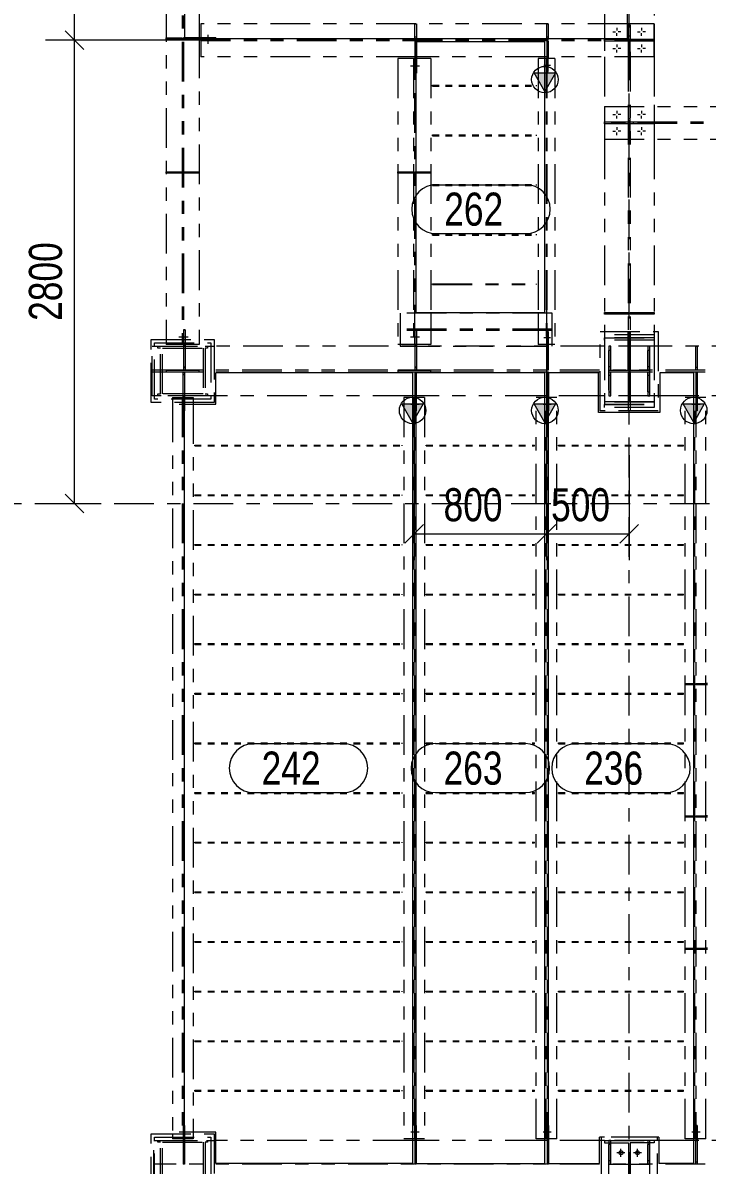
# Model space of a CAD drawing. Header units: millimetres. Extents: x 6786 to 7380, y -302 to 118.
# Drawn here: x 6848.4 to 6900.1, y -46 to 40.3 of the extents above; entities that cross this region are included whole.
import ezdxf

# ---------------------------------------------------------------- set-up
doc = ezdxf.new("R2010")
doc.units = ezdxf.units.MM
for name, pattern in [('XKITLINE00', [0]), ('XKITLINE02', [4, 2, -2]), ('XKITLINE03', [6, 3, -1, 1, -1]), ('XKITLINE04', [3, 0.5, -0.5, 0.5, -0.5, 0.5, -0.5]), ('XKITLINE05', [8, 3, -1, 1, -1, 1, -1])]:
    doc.linetypes.add(name, pattern=pattern)
for name, color, linetype, lineweight in [('Bolt', 7, 'Continuous', 0), ('Part', 2, 'Continuous', 0), ('PartMark', 3, 'Continuous', 0), ('S-GRID', 1, 'Continuous', 0), ('Z-DIMENSIONS', 1, 'Continuous', 0)]:
    doc.layers.add(name, color=color, linetype=linetype, lineweight=lineweight)
doc.styles.add('Arial', font='arial.ttf')

msp = doc.modelspace()

# ---------------------------------------------------------------- hatches: boundary and pattern name
at = {"layer": 'Part'}
for points in [[(6887.084, 36.495), (6888.684, 36.495), (6887.884, 35.095)], [(6877.084, 11.495), (6878.684, 11.495), (6877.884, 10.095)], [(6887.084, 11.495), (6888.684, 11.495), (6887.884, 10.095)], [(6898.334, 11.495), (6899.934, 11.495), (6899.134, 10.095)]]:
    msp.add_hatch(color=7, dxfattribs=at).paths.add_polyline_path(points, flags=17)

# ---------------------------------------------------------------- linework, layer by layer
at = {"layer": 'Bolt', "color": 6, "linetype": 'XKITLINE00', "lineweight": 0}
for p, q in [((6893.321, 39.895), (6893.321, 39.695)), ((6895.196, 39.895), (6895.196, 39.695)), ((6893.021, 39.595), (6893.221, 39.595)), ((6893.321, 39.295), (6893.321, 39.495)), ((6893.621, 39.595), (6893.421, 39.595)), ((6894.896, 39.595), (6895.096, 39.595)), ((6895.196, 39.295), (6895.196, 39.495)), ((6895.496, 39.595), (6895.296, 39.595)), ((6893.021, 38.345), (6893.221, 38.345)), ((6893.321, 38.645), (6893.321, 38.445)), ((6893.321, 38.045), (6893.321, 38.245)), ((6893.621, 38.345), (6893.421, 38.345)), ((6894.896, 38.345), (6895.096, 38.345)), ((6895.196, 38.645), (6895.196, 38.445)), ((6895.196, 38.045), (6895.196, 38.245)), ((6895.496, 38.345), (6895.296, 38.345)), ((6893.021, 33.345), (6893.221, 33.345)), ((6893.321, 33.645), (6893.321, 33.445)), ((6893.321, 33.045), (6893.321, 33.245)), ((6893.621, 33.345), (6893.421, 33.345)), ((6894.896, 33.345), (6895.096, 33.345)), ((6895.196, 33.645), (6895.196, 33.445)), ((6895.196, 33.045), (6895.196, 33.245)), ((6895.496, 33.345), (6895.296, 33.345)), ((6893.021, 32.095), (6893.221, 32.095)), ((6893.321, 32.395), (6893.321, 32.195)), ((6893.321, 31.795), (6893.321, 31.995)), ((6893.621, 32.095), (6893.421, 32.095)), ((6894.896, 32.095), (6895.096, 32.095)), ((6895.196, 32.395), (6895.196, 32.195)), ((6895.196, 31.795), (6895.196, 31.995)), ((6895.496, 32.095), (6895.296, 32.095))]:
    msp.add_line(p, q, dxfattribs=at)
at = {"layer": 'Bolt', "color": 6, "linetype": 'XKITLINE02', "lineweight": 0}
for p, q in [((6862.446, 38.689), (6862.446, 39.376)), ((6862.446, 38.689), (6862.446, 39.376)), ((6862.446, 38.689), (6862.446, 39.376)), ((6862.446, 38.689), (6862.446, 39.376)), ((6877.727, 37.033), (6878.415, 37.033)), ((6877.727, 37.033), (6878.415, 37.033)), ((6877.727, 37.033), (6878.415, 37.033)), ((6877.727, 37.033), (6878.415, 37.033)), ((6887.809, 37.095), (6888.309, 37.095)), ((6887.809, 37.095), (6888.309, 37.095)), ((6860.915, 16.533), (6860.227, 16.533)), ((6860.915, 16.533), (6860.227, 16.533)), ((6860.915, 16.533), (6860.227, 16.533)), ((6860.915, 16.533), (6860.227, 16.533)), ((6878.415, 16.533), (6877.727, 16.533)), ((6878.415, 16.533), (6877.727, 16.533)), ((6878.415, 16.533), (6877.727, 16.533)), ((6878.415, 16.533), (6877.727, 16.533)), ((6888.309, 16.47), (6887.809, 16.47)), ((6888.309, 16.47), (6887.809, 16.47))]:
    msp.add_line(p, q, dxfattribs=at)
at = {"layer": 'Bolt', "color": 7, "linetype": 'XKITLINE02', "lineweight": 0}
for p, q in [((6860.246, 11.47), (6860.871, 11.47)), ((6860.246, 11.47), (6860.871, 11.47)), ((6877.746, 11.47), (6878.371, 11.47)), ((6877.746, 11.47), (6878.371, 11.47)), ((6887.746, 11.47), (6888.371, 11.47)), ((6887.746, 11.47), (6888.371, 11.47)), ((6898.996, 11.47), (6899.621, 11.47)), ((6898.996, 11.47), (6899.621, 11.47)), ((6860.871, -43.53), (6860.246, -43.53)), ((6860.871, -43.53), (6860.246, -43.53)), ((6878.371, -43.53), (6877.746, -43.53)), ((6878.371, -43.53), (6877.746, -43.53)), ((6888.371, -43.53), (6887.746, -43.53)), ((6888.371, -43.53), (6887.746, -43.53)), ((6899.621, -43.53), (6898.996, -43.53)), ((6899.621, -43.53), (6898.996, -43.53))]:
    msp.add_line(p, q, dxfattribs=at)
at = {"layer": 'Bolt', "color": 7, "linetype": 'XKITLINE00', "lineweight": 0}
for p, q in [((6893.634, -45.392), (6893.634, -44.792)), ((6894.884, -45.392), (6894.884, -44.792)), ((6893.934, -45.092), (6893.334, -45.092)), ((6895.184, -45.092), (6894.584, -45.092))]:
    msp.add_line(p, q, dxfattribs=at)
for centre in [(6893.634, -45.092), (6894.884, -45.092)]:
    msp.add_circle(centre, 0.15, dxfattribs=at)
at = {"layer": 'Part', "color": 6, "linetype": 'XKITLINE05', "lineweight": 0}
for p, q in [((6860.459, 62.845), (6860.459, 15.97)), ((6860.559, 62.845), (6860.559, 15.97)), ((6894.19, 62.095), (6894.19, 16.47)), ((6894.327, 62.095), (6894.327, 16.47)), ((6896.134, 62.095), (6896.134, 31.47)), ((6859.259, 57.845), (6859.259, 16.345)), ((6892.384, 57.158), (6892.384, 37.72)), ((6861.759, 49.47), (6861.759, 39.095)), ((6896.134, 45.845), (6896.134, 40.22)), ((6861.884, 40.22), (6861.884, 39.095)), ((6894.134, 40.22), (6861.884, 40.22)), ((6878.059, 39.02), (6878.059, 40.22)), ((6878.059, 40.22), (6878.184, 40.22)), ((6878.184, 40.22), (6878.184, 39.02)), ((6888.043, 39.02), (6888.043, 40.22)), ((6888.043, 40.22), (6888.143, 40.22)), ((6888.143, 40.22), (6888.143, 39.02)), ((6896.134, 40.22), (6894.134, 40.22)), ((6894.209, 39.02), (6894.209, 40.22)), ((6894.209, 40.22), (6894.309, 40.22)), ((6894.309, 40.22), (6894.309, 39.02)), ((6896.134, 37.72), (6896.134, 40.22)), ((6896.134, 40.22), (6896.134, 37.72)), ((6859.259, 39.145), (6860.459, 39.145)), ((6859.259, 39.02), (6859.259, 39.145)), ((6860.459, 39.02), (6859.259, 39.02)), ((6860.271, 39.145), (6860.271, 39.02)), ((6860.459, 39.145), (6860.459, 39.02)), ((6860.559, 39.145), (6860.559, 39.02)), ((6863.009, 39.145), (6860.559, 39.145)), ((6860.559, 39.02), (6861.759, 39.02)), ((6860.746, 39.02), (6860.746, 39.145)), ((6860.746, 39.02), (6860.746, 39.145)), ((6861.759, 39.145), (6861.759, 39.02)), ((6861.759, 39.02), (6861.759, 39.145)), ((6861.759, 39.145), (6861.759, 39.02)), ((6861.759, 39.02), (6861.759, 39.145)), ((6861.759, 39.095), (6861.759, 16.345)), ((6861.884, 39.02), (6861.759, 39.02)), ((6861.821, 39.145), (6861.821, 39.02)), ((6861.821, 39.02), (6861.821, 39.095)), ((6861.884, 39.095), (6861.884, 37.72)), ((6896.134, 39.02), (6861.884, 39.02)), ((6863.009, 39.02), (6861.884, 39.02)), ((6896.134, 38.92), (6861.884, 38.92)), ((6863.009, 39.145), (6863.009, 39.02)), ((6863.009, 39.02), (6863.009, 39.145)), ((6878.184, 39.208), (6878.059, 39.208)), ((6878.184, 39.02), (6878.059, 39.02)), ((6878.059, 38.92), (6878.059, 37.72)), ((6878.184, 38.92), (6878.059, 38.92)), ((6878.184, 38.92), (6878.184, 36.47)), ((6888.143, 39.208), (6888.043, 39.208)), ((6888.143, 39.02), (6888.043, 39.02)), ((6888.043, 38.92), (6888.043, 37.72)), ((6888.143, 38.92), (6888.043, 38.92)), ((6888.143, 38.92), (6888.143, 37.72)), ((6892.384, 38.895), (6892.384, 39.045)), ((6892.384, 39.045), (6894.19, 39.045)), ((6894.19, 38.895), (6892.384, 38.895)), ((6893.94, 38.895), (6893.94, 39.045)), ((6894.19, 39.045), (6894.19, 38.895)), ((6894.309, 39.27), (6894.209, 39.27)), ((6894.309, 39.02), (6894.209, 39.02)), ((6894.209, 37.72), (6894.209, 38.92)), ((6894.209, 38.92), (6894.309, 38.92)), ((6894.309, 38.92), (6894.309, 37.72)), ((6894.327, 38.895), (6894.327, 39.045)), ((6894.327, 39.045), (6896.134, 39.045)), ((6896.134, 38.895), (6894.327, 38.895)), ((6894.577, 38.895), (6894.577, 39.045)), ((6896.134, 39.045), (6896.134, 38.895)), ((6878.059, 38.733), (6878.184, 38.733)), ((6878.059, 38.733), (6878.184, 38.733)), ((6888.043, 38.733), (6888.143, 38.733)), ((6888.043, 38.733), (6888.143, 38.733)), ((6894.309, 38.67), (6894.209, 38.67)), ((6878.134, 37.72), (6861.884, 37.72)), ((6878.134, 37.595), (6876.759, 37.595)), ((6876.759, 37.595), (6876.759, 15.97)), ((6877.959, 37.595), (6877.959, 15.97)), ((6878.059, 37.72), (6878.059, 37.595)), ((6878.184, 37.72), (6878.059, 37.72)), ((6878.059, 37.72), (6878.184, 37.72)), ((6878.184, 37.72), (6878.059, 37.72)), ((6878.059, 37.72), (6878.184, 37.72)), ((6878.134, 37.658), (6878.059, 37.658)), ((6879.259, 37.595), (6878.059, 37.595)), ((6878.059, 15.97), (6878.059, 37.595)), ((6878.059, 37.595), (6878.059, 36.47)), ((6887.884, 37.72), (6878.134, 37.72)), ((6878.184, 37.658), (6878.134, 37.658)), ((6879.259, 37.595), (6879.259, 15.97)), ((6887.884, 37.595), (6887.384, 37.595)), ((6887.384, 37.595), (6887.384, 18.408)), ((6896.134, 37.72), (6887.884, 37.72)), ((6888.634, 37.595), (6887.884, 37.595)), ((6887.974, 37.595), (6887.974, 15.97)), ((6888.043, 37.72), (6888.043, 37.595)), ((6888.143, 37.72), (6888.043, 37.72)), ((6888.143, 37.72), (6888.043, 37.72)), ((6888.043, 37.658), (6888.143, 37.658)), ((6888.043, 37.658), (6888.143, 37.658)), ((6888.043, 37.595), (6888.043, 36.595)), ((6888.043, 37.595), (6888.043, 15.97)), ((6888.143, 37.72), (6888.143, 37.717)), ((6888.143, 37.72), (6888.143, 37.677)), ((6888.143, 37.717), (6888.143, 37.708)), ((6888.143, 37.708), (6888.143, 37.677)), ((6888.143, 37.677), (6888.143, 37.595)), ((6888.143, 36.595), (6888.143, 37.595)), ((6888.634, 37.595), (6888.634, 15.97)), ((6892.384, 37.72), (6892.384, 33.97)), ((6894.309, 37.72), (6894.209, 37.72)), ((6896.134, 37.72), (6896.134, 33.97)), ((6878.184, 36.47), (6878.059, 36.47)), ((6878.059, 36.47), (6878.184, 36.47)), ((6888.043, 36.595), (6888.143, 36.595)), ((6888.043, 36.595), (6888.143, 36.595)), ((6892.384, 33.97), (6892.384, 31.47)), ((6892.384, 33.97), (6927.384, 33.97)), ((6892.384, 33.97), (6892.384, 31.47)), ((6894.209, 32.77), (6894.209, 33.97)), ((6894.209, 33.97), (6894.309, 33.97)), ((6894.309, 33.97), (6894.309, 32.77)), ((6896.134, 33.97), (6896.134, 31.47)), ((6894.309, 33.02), (6894.209, 33.02)), ((6892.384, 32.645), (6892.384, 32.795)), ((6892.384, 32.795), (6894.19, 32.795)), ((6929.884, 32.77), (6892.384, 32.77)), ((6929.884, 32.67), (6892.384, 32.67)), ((6894.19, 32.645), (6892.384, 32.645)), ((6893.94, 32.645), (6893.94, 32.795)), ((6894.19, 32.795), (6894.19, 32.645)), ((6894.309, 32.77), (6894.209, 32.77)), ((6894.209, 31.47), (6894.209, 32.67)), ((6894.209, 32.67), (6894.309, 32.67)), ((6894.309, 32.42), (6894.209, 32.42)), ((6894.309, 32.67), (6894.309, 31.47)), ((6894.327, 32.645), (6894.327, 32.795)), ((6894.327, 32.795), (6896.134, 32.795)), ((6896.134, 32.645), (6894.327, 32.645)), ((6894.577, 32.645), (6894.577, 32.795)), ((6896.134, 32.795), (6896.134, 32.645)), ((6927.384, 31.47), (6892.384, 31.47)), ((6892.384, 31.47), (6892.384, 16.97)), ((6894.309, 31.47), (6894.209, 31.47)), ((6896.134, 31.47), (6896.134, 16.97)), ((6859.259, 29.02), (6860.459, 29.02)), ((6859.259, 28.92), (6859.259, 29.02)), ((6860.459, 28.92), (6859.259, 28.92)), ((6860.209, 29.02), (6860.209, 28.92)), ((6860.459, 29.02), (6860.459, 28.92)), ((6860.559, 29.02), (6861.759, 29.02)), ((6860.559, 28.92), (6860.559, 29.02)), ((6861.759, 28.92), (6860.559, 28.92)), ((6860.809, 29.02), (6860.809, 28.92)), ((6861.759, 29.02), (6861.759, 28.92)), ((6876.759, 29.02), (6877.959, 29.02)), ((6876.759, 28.92), (6876.759, 29.02)), ((6877.959, 28.92), (6876.759, 28.92)), ((6877.709, 29.02), (6877.709, 28.92)), ((6877.959, 29.02), (6877.959, 28.92)), ((6878.059, 29.02), (6879.259, 29.02)), ((6878.059, 28.92), (6878.059, 29.02)), ((6879.259, 28.92), (6878.059, 28.92)), ((6878.309, 29.02), (6878.309, 28.92)), ((6879.259, 29.02), (6879.259, 28.92)), ((6879.384, 20.501), (6879.384, 20.564)), ((6879.384, 20.564), (6887.259, 20.564)), ((6879.384, 20.501), (6887.259, 20.501)), ((6887.259, 20.501), (6887.259, 20.564)), ((6876.946, 18.345), (6876.946, 15.845)), ((6888.446, 18.345), (6876.946, 18.345)), ((6879.259, 18.408), (6879.259, 18.345)), ((6879.259, 18.345), (6879.259, 15.97)), ((6887.384, 18.408), (6887.384, 18.345)), ((6887.384, 18.345), (6887.384, 15.97)), ((6888.446, 15.845), (6888.446, 18.345)), ((6892.384, 18.283), (6892.384, 18.408)), ((6892.384, 18.408), (6894.19, 18.408)), ((6894.19, 18.283), (6892.384, 18.283)), ((6893.815, 18.283), (6893.815, 18.408)), ((6894.19, 18.408), (6894.19, 18.283)), ((6894.327, 18.283), (6894.327, 18.408)), ((6894.327, 18.408), (6896.134, 18.408)), ((6896.134, 18.283), (6894.327, 18.283)), ((6894.702, 18.283), (6894.702, 18.408)), ((6896.134, 18.408), (6896.134, 18.283)), ((6860.559, 17.095), (6860.559, 14.033)), ((6860.684, 17.095), (6860.559, 17.095)), ((6860.559, 17.095), (6860.684, 17.095)), ((6860.684, 17.095), (6860.684, 14.033)), ((6888.446, 17.145), (6876.946, 17.145)), ((6888.446, 17.045), (6876.946, 17.045)), ((6878.059, 17.095), (6878.059, 14.033)), ((6878.184, 17.095), (6878.059, 17.095)), ((6878.059, 17.095), (6878.184, 17.095)), ((6878.184, 17.095), (6878.184, 14.033)), ((6888.043, 16.97), (6888.043, 14.045)), ((6888.143, 16.97), (6888.043, 16.97)), ((6888.043, 16.97), (6888.143, 16.97)), ((6888.143, 16.97), (6888.143, 14.045)), ((6892.071, 16.97), (6896.446, 16.97)), ((6892.071, 10.97), (6892.071, 16.97)), ((6892.384, 16.97), (6892.384, 16.47)), ((6896.134, 16.72), (6892.384, 16.72)), ((6892.384, 16.72), (6892.384, 16.47)), ((6896.134, 16.47), (6892.384, 16.47)), ((6892.384, 16.47), (6892.384, 16.295)), ((6892.384, 16.295), (6892.384, 16.47)), ((6892.384, 16.47), (6896.134, 16.47)), ((6894.184, 14.045), (6894.184, 16.97)), ((6894.184, 16.97), (6894.334, 16.97)), ((6894.334, 16.97), (6894.334, 14.045)), ((6896.134, 16.97), (6896.134, 16.47)), ((6896.134, 16.72), (6896.134, 16.47)), ((6896.134, 16.47), (6896.134, 16.295)), ((6896.134, 16.47), (6896.134, 16.295)), ((6896.446, 16.97), (6896.446, 10.97)), ((6858.134, 16.345), (6862.884, 16.345)), ((6858.134, 11.595), (6858.134, 16.345)), ((6858.196, 12.095), (6858.196, 15.845)), ((6858.196, 15.845), (6862.884, 15.845)), ((6858.384, 16.095), (6862.634, 16.095)), ((6858.384, 11.845), (6858.384, 16.095)), ((6858.634, 15.695), (6858.634, 15.845)), ((6858.634, 15.845), (6862.384, 15.845)), ((6858.821, 15.695), (6858.634, 15.695)), ((6858.821, 12.245), (6858.821, 15.695)), ((6858.971, 12.245), (6858.971, 15.695)), ((6858.971, 15.695), (6862.046, 15.695)), ((6859.259, 16.345), (6859.259, 15.97)), ((6861.759, 15.97), (6859.259, 15.97)), ((6860.559, 15.908), (6860.684, 15.908)), ((6860.684, 15.845), (6860.559, 15.845)), ((6860.684, 15.845), (6860.559, 15.845)), ((6860.559, 15.845), (6860.684, 15.845)), ((6861.759, 16.345), (6861.759, 15.97)), ((6862.046, 15.695), (6862.046, 12.245)), ((6862.384, 15.695), (6862.196, 15.695)), ((6862.196, 15.695), (6862.196, 12.245)), ((6862.384, 15.845), (6862.384, 15.695)), ((6862.634, 16.095), (6862.634, 11.845)), ((6862.884, 16.345), (6862.884, 11.595)), ((6892.071, 15.845), (6862.884, 15.845)), ((6876.946, 15.97), (6876.759, 15.97)), ((6879.259, 15.97), (6876.946, 15.97)), ((6876.946, 15.845), (6888.446, 15.845)), ((6878.059, 15.908), (6878.184, 15.908)), ((6878.184, 15.845), (6878.059, 15.845)), ((6878.184, 15.845), (6878.059, 15.845)), ((6878.059, 15.845), (6878.184, 15.845)), ((6888.446, 15.97), (6887.384, 15.97)), ((6888.043, 15.908), (6888.143, 15.908)), ((6888.043, 15.908), (6888.143, 15.908)), ((6888.143, 15.845), (6888.043, 15.845)), ((6888.143, 15.845), (6888.043, 15.845)), ((6888.043, 15.845), (6888.143, 15.845)), ((6888.634, 15.97), (6888.446, 15.97)), ((6896.446, 15.845), (6892.071, 15.845)), ((6892.384, 16.295), (6892.384, 11.645)), ((6896.134, 16.295), (6892.384, 16.295)), ((6892.859, 15.845), (6892.709, 15.845)), ((6892.709, 15.845), (6892.709, 14.045)), ((6892.859, 14.045), (6892.859, 15.845)), ((6894.334, 15.845), (6894.184, 15.845)), ((6894.296, 16.295), (6894.221, 16.295)), ((6894.221, 16.295), (6894.221, 11.615)), ((6894.296, 16.295), (6894.296, 11.615)), ((6895.809, 15.845), (6895.659, 15.845)), ((6895.659, 15.845), (6895.659, 14.045)), ((6895.809, 14.045), (6895.809, 15.845)), ((6896.134, 16.295), (6896.134, 11.645)), ((6905.509, 15.845), (6896.446, 15.845)), ((6899.296, 14.045), (6899.296, 15.845)), ((6899.296, 15.845), (6899.396, 15.845)), ((6899.396, 15.845), (6899.396, 14.045)), ((6892.871, 15.533), (6892.696, 15.533)), ((6892.696, 15.533), (6892.696, 12.408)), ((6892.871, 14.026), (6892.871, 15.533)), ((6895.646, 15.533), (6895.646, 14.026)), ((6895.821, 15.533), (6895.646, 15.533)), ((6895.821, 12.408), (6895.821, 15.533)), ((6908.009, 14.045), (6858.196, 14.045)), ((6908.009, 13.895), (6858.196, 13.895)), ((6861.759, 14.033), (6859.259, 14.033)), ((6859.259, 14.033), (6859.259, 13.908)), ((6859.259, 14.033), (6861.759, 14.033)), ((6859.259, 13.908), (6861.759, 13.908)), ((6859.259, 13.908), (6861.759, 13.908)), ((6860.546, 10.97), (6860.546, 13.895)), ((6860.546, 13.895), (6860.646, 13.895)), ((6860.559, 14.283), (6860.684, 14.283)), ((6860.559, 14.233), (6860.684, 14.233)), ((6860.684, 14.233), (6860.559, 14.233)), ((6860.684, 14.045), (6860.559, 14.045)), ((6860.684, 14.033), (6860.559, 14.033)), ((6860.559, 14.033), (6860.684, 14.033)), ((6860.646, 13.895), (6860.646, 10.97)), ((6861.759, 13.908), (6861.759, 14.033)), ((6879.259, 14.033), (6876.759, 14.033)), ((6876.759, 14.033), (6876.759, 13.908)), ((6876.759, 14.033), (6879.259, 14.033)), ((6876.759, 13.908), (6879.259, 13.908)), ((6876.759, 13.908), (6879.259, 13.908)), ((6878.046, 13.895), (6878.046, 12.095)), ((6878.146, 13.895), (6878.046, 13.895)), ((6878.059, 14.283), (6878.184, 14.283)), ((6878.059, 14.233), (6878.184, 14.233)), ((6878.184, 14.233), (6878.059, 14.233)), ((6878.184, 14.045), (6878.059, 14.045)), ((6878.184, 14.033), (6878.059, 14.033)), ((6878.059, 14.033), (6878.184, 14.033)), ((6878.146, 13.895), (6878.146, 10.97)), ((6879.259, 13.908), (6879.259, 14.033)), ((6888.043, 14.233), (6888.143, 14.233)), ((6888.143, 14.233), (6888.043, 14.233)), ((6888.143, 14.045), (6888.043, 14.045)), ((6888.046, 13.895), (6888.046, 12.095)), ((6888.146, 13.895), (6888.046, 13.895)), ((6888.146, 13.895), (6888.146, 10.97)), ((6892.859, 14.295), (6892.709, 14.295)), ((6892.709, 14.045), (6892.859, 14.045)), ((6892.859, 13.895), (6892.709, 13.895)), ((6892.709, 13.895), (6892.709, 12.095)), ((6892.859, 12.095), (6892.859, 13.895)), ((6895.646, 14.026), (6892.871, 14.026)), ((6892.871, 12.408), (6892.871, 13.914)), ((6892.871, 13.914), (6895.646, 13.914)), ((6894.184, 14.295), (6894.334, 14.295)), ((6894.334, 14.295), (6894.184, 14.295)), ((6894.334, 14.045), (6894.184, 14.045)), ((6894.184, 14.045), (6894.334, 14.045)), ((6894.184, 13.895), (6894.184, 10.97)), ((6894.334, 13.895), (6894.184, 13.895)), ((6894.184, 13.895), (6894.334, 13.895)), ((6894.334, 13.895), (6894.334, 10.97)), ((6895.646, 13.914), (6895.646, 12.408)), ((6895.809, 14.295), (6895.659, 14.295)), ((6895.659, 14.045), (6895.809, 14.045)), ((6895.809, 13.895), (6895.659, 13.895)), ((6895.659, 13.895), (6895.659, 12.095)), ((6895.809, 12.095), (6895.809, 13.895)), ((6899.396, 14.233), (6899.296, 14.233)), ((6899.396, 14.045), (6899.296, 14.045)), ((6899.296, 13.895), (6899.296, 12.095)), ((6899.396, 13.895), (6899.296, 13.895)), ((6899.396, 13.895), (6899.396, 12.095)), ((6860.546, 13.708), (6860.646, 13.708)), ((6860.646, 13.708), (6860.546, 13.708)), ((6878.046, 13.708), (6878.146, 13.708)), ((6878.146, 13.708), (6878.046, 13.708)), ((6888.046, 13.708), (6888.146, 13.708)), ((6888.146, 13.708), (6888.046, 13.708)), ((6892.859, 13.645), (6892.709, 13.645)), ((6894.184, 13.645), (6894.334, 13.645)), ((6894.334, 13.645), (6894.184, 13.645)), ((6895.809, 13.645), (6895.659, 13.645)), ((6899.296, 13.708), (6899.396, 13.708)), ((6899.296, 13.708), (6899.396, 13.708)), ((6862.884, 12.095), (6858.196, 12.095)), ((6858.634, 12.095), (6858.634, 12.245)), ((6858.634, 12.245), (6858.821, 12.245)), ((6862.384, 12.095), (6858.634, 12.095)), ((6862.046, 12.245), (6858.971, 12.245)), ((6860.646, 12.095), (6860.546, 12.095)), ((6860.546, 12.095), (6860.646, 12.095)), ((6860.646, 12.095), (6860.546, 12.095)), ((6860.546, 12.095), (6860.646, 12.095)), ((6862.196, 12.245), (6862.384, 12.245)), ((6862.384, 12.245), (6862.384, 12.095)), ((6863.009, 12.095), (6862.884, 12.095)), ((6877.884, 12.095), (6863.009, 12.095)), ((6878.134, 12.095), (6877.884, 12.095)), ((6878.046, 12.095), (6878.046, 11.97)), ((6878.146, 12.095), (6878.046, 12.095)), ((6878.046, 12.095), (6878.146, 12.095)), ((6878.146, 12.095), (6878.046, 12.095)), ((6878.046, 12.095), (6878.146, 12.095)), ((6887.884, 12.095), (6878.134, 12.095)), ((6888.134, 12.095), (6887.884, 12.095)), ((6888.046, 12.095), (6888.046, 11.97)), ((6888.146, 12.095), (6888.046, 12.095)), ((6888.046, 12.095), (6888.146, 12.095)), ((6888.146, 12.095), (6888.046, 12.095)), ((6888.046, 12.095), (6888.146, 12.095)), ((6891.946, 12.095), (6888.134, 12.095)), ((6892.071, 12.095), (6891.946, 12.095)), ((6896.446, 12.095), (6892.071, 12.095)), ((6892.696, 12.408), (6892.871, 12.408)), ((6892.709, 12.095), (6892.859, 12.095)), ((6894.334, 12.095), (6894.184, 12.095)), ((6895.646, 12.408), (6895.821, 12.408)), ((6895.659, 12.095), (6895.809, 12.095)), ((6896.571, 12.095), (6896.446, 12.095)), ((6899.134, 12.095), (6896.571, 12.095)), ((6905.509, 12.095), (6899.134, 12.095)), ((6899.296, 12.095), (6899.296, 11.97)), ((6899.396, 12.095), (6899.296, 12.095)), ((6899.296, 12.095), (6899.396, 12.095)), ((6899.396, 12.095), (6899.296, 12.095)), ((6899.296, 12.095), (6899.396, 12.095)), ((6899.396, 12.095), (6899.396, 12.092)), ((6899.396, 12.092), (6899.396, 12.083)), ((6899.396, 12.083), (6899.396, 12.092)), ((6862.884, 11.595), (6858.134, 11.595)), ((6862.634, 11.845), (6858.384, 11.845)), ((6859.727, 11.97), (6861.29, 11.97)), ((6859.727, 11.97), (6859.727, 11.595)), ((6859.727, 11.595), (6859.727, -43.655)), ((6860.471, 11.97), (6860.471, -44.03)), ((6860.546, 12.033), (6860.646, 12.033)), ((6860.546, 12.033), (6860.646, 12.033)), ((6860.546, 11.97), (6860.546, -44.03)), ((6861.29, 11.97), (6861.29, 11.595)), ((6861.29, 11.595), (6861.29, 11.47)), ((6861.29, 11.47), (6861.29, -43.53)), ((6877.884, 11.97), (6877.227, 11.97)), ((6877.227, 11.97), (6877.227, -44.03)), ((6878.134, 11.97), (6877.884, 11.97)), ((6877.971, 11.97), (6877.971, -44.03)), ((6878.046, 12.033), (6878.134, 12.033)), ((6878.146, 12.033), (6878.046, 12.033)), ((6878.79, 11.97), (6878.046, 11.97)), ((6878.046, -44.03), (6878.046, 11.97)), ((6878.046, 11.97), (6878.046, 10.97)), ((6878.79, 11.97), (6878.79, -44.03)), ((6887.227, -44.03), (6887.227, 11.97)), ((6887.884, 11.97), (6887.227, 11.97)), ((6888.134, 11.97), (6887.884, 11.97)), ((6887.971, -44.03), (6887.971, 11.97)), ((6888.046, 12.033), (6888.134, 12.033)), ((6888.146, 12.033), (6888.046, 12.033)), ((6888.046, 11.97), (6888.046, -44.03)), ((6888.046, 11.97), (6888.046, 10.97)), ((6888.79, 11.97), (6888.134, 11.97)), ((6888.79, -44.03), (6888.79, 11.97)), ((6892.384, 11.645), (6892.384, 11.44)), ((6892.384, 11.645), (6892.384, 11.44)), ((6894.221, 11.645), (6892.384, 11.645)), ((6896.134, 11.615), (6892.384, 11.615)), ((6892.384, 11.47), (6896.134, 11.47)), ((6892.384, 11.22), (6892.384, 11.44)), ((6892.384, 11.44), (6896.134, 11.44)), ((6894.221, 11.645), (6894.296, 11.645)), ((6894.296, 11.645), (6894.221, 11.645)), ((6894.296, 11.615), (6894.221, 11.615)), ((6896.134, 11.645), (6894.296, 11.645)), ((6896.134, 11.645), (6896.134, 11.44)), ((6896.134, 11.645), (6896.134, 11.44)), ((6896.134, 11.44), (6896.134, 11.22)), ((6898.477, -44.03), (6898.477, 11.97)), ((6899.134, 11.97), (6898.477, 11.97)), ((6900.04, 11.97), (6899.134, 11.97)), ((6899.221, -44.03), (6899.221, 11.97)), ((6899.396, 12.033), (6899.296, 12.033)), ((6899.296, 12.033), (6899.396, 12.033)), ((6899.296, 11.97), (6899.296, -44.03)), ((6899.296, 11.97), (6899.296, 10.97)), ((6899.396, 12.052), (6899.396, 12.083)), ((6899.396, 12.052), (6899.396, 11.97)), ((6899.396, 11.97), (6899.396, 10.97)), ((6900.04, -44.03), (6900.04, 11.97)), ((6860.646, 10.97), (6860.546, 10.97)), ((6878.146, 10.97), (6878.046, 10.97)), ((6888.146, 10.97), (6888.046, 10.97)), ((6896.446, 10.97), (6892.071, 10.97)), ((6896.134, 11.22), (6892.384, 11.22)), ((6894.334, 10.97), (6894.184, 10.97)), ((6899.396, 10.97), (6899.296, 10.97)), ((6898.477, -9.645), (6899.221, -9.645)), ((6898.477, -9.745), (6898.477, -9.645)), ((6899.221, -9.745), (6898.477, -9.745)), ((6899.034, -9.645), (6899.034, -9.745)), ((6899.221, -9.645), (6899.221, -9.745)), ((6899.296, -9.645), (6899.296, -9.745)), ((6899.296, -9.645), (6900.04, -9.645)), ((6900.083, -9.745), (6899.296, -9.745)), ((6899.484, -9.745), (6899.484, -9.645)), ((6899.484, -9.745), (6899.484, -9.645)), ((6900.043, -9.645), (6900.04, -9.645)), ((6900.04, -9.645), (6900.04, -9.745)), ((6900.04, -9.745), (6900.04, -9.645)), ((6900.04, -9.645), (6900.04, -9.745)), ((6900.102, -9.745), (6900.04, -9.745)), ((6900.165, -9.645), (6900.043, -9.645)), ((6900.102, -9.745), (6900.102, -9.645)), ((6900.102, -9.745), (6900.102, -9.645)), ((6900.165, -9.745), (6900.102, -9.745)), ((6898.477, -19.645), (6899.221, -19.645)), ((6898.477, -19.745), (6898.477, -19.645)), ((6899.221, -19.745), (6898.477, -19.745)), ((6899.034, -19.645), (6899.034, -19.745)), ((6899.221, -19.645), (6899.221, -19.745)), ((6899.296, -19.645), (6899.296, -19.745)), ((6899.296, -19.645), (6900.04, -19.645)), ((6900.083, -19.745), (6899.296, -19.745)), ((6899.484, -19.745), (6899.484, -19.645)), ((6899.484, -19.745), (6899.484, -19.645)), ((6900.043, -19.645), (6900.04, -19.645)), ((6900.04, -19.645), (6900.04, -19.745)), ((6900.04, -19.745), (6900.04, -19.645)), ((6900.04, -19.645), (6900.04, -19.745)), ((6900.102, -19.745), (6900.04, -19.745)), ((6900.165, -19.645), (6900.043, -19.645)), ((6900.102, -19.745), (6900.102, -19.645)), ((6900.102, -19.745), (6900.102, -19.645)), ((6900.165, -19.745), (6900.102, -19.745)), ((6898.477, -29.645), (6899.221, -29.645)), ((6898.477, -29.745), (6898.477, -29.645)), ((6899.221, -29.745), (6898.477, -29.745)), ((6899.034, -29.645), (6899.034, -29.745)), ((6899.221, -29.645), (6899.221, -29.745)), ((6899.296, -29.645), (6899.296, -29.745)), ((6899.296, -29.645), (6900.04, -29.645)), ((6900.083, -29.745), (6899.296, -29.745)), ((6899.484, -29.745), (6899.484, -29.645)), ((6899.484, -29.745), (6899.484, -29.645)), ((6900.043, -29.645), (6900.04, -29.645)), ((6900.04, -29.645), (6900.04, -29.745)), ((6900.04, -29.745), (6900.04, -29.645)), ((6900.04, -29.645), (6900.04, -29.745)), ((6900.102, -29.745), (6900.04, -29.745)), ((6900.165, -29.645), (6900.043, -29.645)), ((6900.102, -29.745), (6900.102, -29.645)), ((6900.102, -29.745), (6900.102, -29.645)), ((6900.165, -29.745), (6900.102, -29.745)), ((6860.546, -43.03), (6860.546, -45.955)), ((6860.646, -43.03), (6860.546, -43.03)), ((6860.646, -43.03), (6860.646, -45.955)), ((6878.146, -43.03), (6878.046, -43.03)), ((6878.046, -43.03), (6878.046, -44.03)), ((6878.146, -43.03), (6878.146, -45.955)), ((6888.146, -43.03), (6888.046, -43.03)), ((6888.046, -43.03), (6888.046, -44.03)), ((6888.146, -43.03), (6888.146, -45.955)), ((6899.396, -43.03), (6899.296, -43.03)), ((6899.296, -43.03), (6899.296, -44.03)), ((6899.396, -43.03), (6899.396, -44.03)), ((6858.134, -43.655), (6862.884, -43.655)), ((6858.134, -48.405), (6858.134, -43.655)), ((6858.384, -43.905), (6862.634, -43.905)), ((6858.384, -48.155), (6858.384, -43.905)), ((6859.727, -43.655), (6859.727, -44.03)), ((6861.29, -43.53), (6861.29, -43.655)), ((6861.29, -43.655), (6861.29, -44.03)), ((6862.634, -43.905), (6862.634, -48.155)), ((6862.884, -43.655), (6862.884, -48.405)), ((6892.134, -43.905), (6892.134, -48.155)), ((6896.384, -43.905), (6892.134, -43.905)), ((6896.384, -48.155), (6896.384, -43.905)), ((6858.321, -47.905), (6858.321, -44.155)), ((6858.321, -44.155), (6862.884, -44.155)), ((6858.634, -44.305), (6858.634, -44.155)), ((6858.634, -44.155), (6862.384, -44.155)), ((6858.821, -44.305), (6858.634, -44.305)), ((6858.821, -47.755), (6858.821, -44.305)), ((6858.971, -47.755), (6858.971, -44.305)), ((6858.971, -44.305), (6862.046, -44.305)), ((6861.29, -44.03), (6859.727, -44.03)), ((6860.546, -44.092), (6860.646, -44.092)), ((6860.546, -44.092), (6860.646, -44.092)), ((6860.646, -44.155), (6860.546, -44.155)), ((6860.546, -44.155), (6860.646, -44.155)), ((6860.646, -44.155), (6860.546, -44.155)), ((6860.546, -44.155), (6860.646, -44.155)), ((6862.046, -44.305), (6862.046, -47.755)), ((6862.384, -44.305), (6862.196, -44.305)), ((6862.196, -44.305), (6862.196, -47.755)), ((6862.384, -44.155), (6862.384, -44.305)), ((6863.009, -44.155), (6862.884, -44.155)), ((6877.884, -44.155), (6863.009, -44.155)), ((6877.884, -44.03), (6877.227, -44.03)), ((6878.134, -44.03), (6877.884, -44.03)), ((6878.134, -44.155), (6877.884, -44.155)), ((6878.79, -44.03), (6878.046, -44.03)), ((6878.046, -44.03), (6878.046, -44.152)), ((6878.046, -44.092), (6878.134, -44.092)), ((6878.046, -44.152), (6878.046, -44.155)), ((6878.046, -44.152), (6878.046, -45.955)), ((6878.046, -44.155), (6878.146, -44.155)), ((6878.146, -44.155), (6878.046, -44.155)), ((6878.146, -44.155), (6878.046, -44.155)), ((6878.046, -44.155), (6878.146, -44.155)), ((6878.146, -44.092), (6878.134, -44.092)), ((6887.884, -44.155), (6878.134, -44.155)), ((6887.884, -44.03), (6887.227, -44.03)), ((6888.134, -44.03), (6887.884, -44.03)), ((6888.134, -44.155), (6887.884, -44.155)), ((6888.046, -44.03), (6888.046, -44.152)), ((6888.046, -44.092), (6888.134, -44.092)), ((6888.046, -44.152), (6888.046, -44.155)), ((6888.046, -44.152), (6888.046, -45.955)), ((6888.046, -44.155), (6888.146, -44.155)), ((6888.146, -44.155), (6888.046, -44.155)), ((6888.146, -44.155), (6888.046, -44.155)), ((6888.046, -44.155), (6888.146, -44.155)), ((6888.79, -44.03), (6888.134, -44.03)), ((6888.146, -44.092), (6888.134, -44.092)), ((6892.009, -44.155), (6888.134, -44.155)), ((6892.134, -44.155), (6892.009, -44.155)), ((6896.384, -44.155), (6892.134, -44.155)), ((6896.134, -44.155), (6892.384, -44.155)), ((6892.384, -44.155), (6892.384, -44.342)), ((6892.384, -44.155), (6896.134, -44.155)), ((6892.384, -44.342), (6894.196, -44.342)), ((6892.384, -44.342), (6894.196, -44.342)), ((6892.871, -44.467), (6892.696, -44.467)), ((6892.696, -44.467), (6892.696, -47.592)), ((6892.859, -44.155), (6892.709, -44.155)), ((6892.709, -44.155), (6892.709, -45.955)), ((6892.859, -45.955), (6892.859, -44.155)), ((6892.871, -45.974), (6892.871, -44.467)), ((6894.196, -44.342), (6894.196, -47.717)), ((6894.321, -44.342), (6894.321, -47.717)), ((6896.134, -44.342), (6894.321, -44.342)), ((6896.134, -44.342), (6894.321, -44.342)), ((6895.646, -44.467), (6895.646, -45.974)), ((6895.821, -44.467), (6895.646, -44.467)), ((6895.809, -44.155), (6895.659, -44.155)), ((6895.659, -44.155), (6895.659, -45.955)), ((6895.809, -45.955), (6895.809, -44.155)), ((6895.821, -47.592), (6895.821, -44.467)), ((6896.134, -44.155), (6896.134, -44.342)), ((6896.509, -44.155), (6896.384, -44.155)), ((6899.134, -44.155), (6896.509, -44.155)), ((6899.134, -44.03), (6898.477, -44.03)), ((6900.04, -44.03), (6899.134, -44.03)), ((6905.509, -44.155), (6899.134, -44.155)), ((6899.296, -44.03), (6899.296, -44.152)), ((6899.296, -44.092), (6899.396, -44.092)), ((6899.296, -44.092), (6899.396, -44.092)), ((6899.296, -44.152), (6899.296, -44.155)), ((6899.296, -45.955), (6899.296, -44.152)), ((6899.296, -44.155), (6899.396, -44.155)), ((6899.396, -44.155), (6899.296, -44.155)), ((6899.396, -44.155), (6899.296, -44.155)), ((6899.296, -44.155), (6899.396, -44.155)), ((6899.396, -44.03), (6899.396, -44.092)), ((6899.396, -44.092), (6899.396, -44.155)), ((6899.396, -44.112), (6899.396, -45.955)), ((6892.859, -45.705), (6892.709, -45.705)), ((6895.809, -45.705), (6895.659, -45.705)), ((6908.009, -45.955), (6858.321, -45.955)), ((6860.546, -45.767), (6860.646, -45.767)), ((6860.646, -45.767), (6860.546, -45.767)), ((6860.646, -45.955), (6860.546, -45.955)), ((6878.046, -45.767), (6878.146, -45.767)), ((6878.046, -45.767), (6878.146, -45.767)), ((6878.146, -45.955), (6878.046, -45.955)), ((6888.046, -45.767), (6888.146, -45.767)), ((6888.046, -45.767), (6888.146, -45.767)), ((6888.146, -45.955), (6888.046, -45.955)), ((6892.709, -45.955), (6892.859, -45.955)), ((6895.646, -45.974), (6892.871, -45.974)), ((6895.659, -45.955), (6895.809, -45.955)), ((6899.296, -45.767), (6899.396, -45.767)), ((6899.296, -45.767), (6899.396, -45.767)), ((6899.396, -45.955), (6899.296, -45.955))]:
    msp.add_line(p, q, dxfattribs=at)
at = {"layer": 'Part', "color": 7, "linetype": 'XKITLINE00', "lineweight": 0}
for p, q in [((6860.634, 49.47), (6860.634, 39.095)), ((6894.134, 39.095), (6894.134, 49.47)), ((6860.634, 39.095), (6894.134, 39.095)), ((6878.134, 38.845), (6878.134, 18.408)), ((6887.884, 38.845), (6878.134, 38.845)), ((6887.884, 18.408), (6887.884, 38.845)), ((6887.884, 35.095), (6887.084, 36.495)), ((6887.084, 36.495), (6888.684, 36.495)), ((6888.684, 36.495), (6887.884, 35.095)), ((6878.134, 18.408), (6887.884, 18.408)), ((6877.884, 13.845), (6863.009, 13.845)), ((6863.009, 11.47), (6863.009, 13.845)), ((6877.884, 13.845), (6877.884, -45.905)), ((6878.134, 13.845), (6878.134, -45.905)), ((6887.884, 13.845), (6878.134, 13.845)), ((6887.884, -45.905), (6887.884, 13.845)), ((6888.134, 13.845), (6888.134, -45.905)), ((6891.946, 13.845), (6888.134, 13.845)), ((6891.946, 10.845), (6891.946, 13.845)), ((6899.134, 13.845), (6896.571, 13.845)), ((6896.571, 13.845), (6896.571, 10.845)), ((6899.134, -45.905), (6899.134, 13.845)), ((6860.634, -43.53), (6860.634, 11.47)), ((6860.634, 11.47), (6863.009, 11.47)), ((6877.884, 10.095), (6877.084, 11.495)), ((6877.084, 11.495), (6878.684, 11.495)), ((6878.684, 11.495), (6877.884, 10.095)), ((6887.884, 10.095), (6887.084, 11.495)), ((6887.084, 11.495), (6888.684, 11.495)), ((6888.684, 11.495), (6887.884, 10.095)), ((6899.134, 10.095), (6898.334, 11.495)), ((6898.334, 11.495), (6899.934, 11.495)), ((6899.934, 11.495), (6899.134, 10.095)), ((6896.571, 10.845), (6891.946, 10.845)), ((6863.009, -43.53), (6860.634, -43.53)), ((6863.009, -45.905), (6863.009, -43.53)), ((6892.009, -45.905), (6892.009, -43.905)), ((6892.134, -43.905), (6892.009, -43.905)), ((6896.509, -43.905), (6896.384, -43.905)), ((6896.509, -43.905), (6896.509, -45.905)), ((6877.884, -45.905), (6863.009, -45.905)), ((6878.134, -45.905), (6887.884, -45.905)), ((6888.134, -45.905), (6892.009, -45.905)), ((6899.134, -45.905), (6896.509, -45.905))]:
    msp.add_line(p, q, dxfattribs=at)
at = {"layer": 'Part', "color": 2, "linetype": 'XKITLINE04', "lineweight": 0}
for p, q in [((6879.384, 35.501), (6879.384, 35.564)), ((6879.384, 35.564), (6887.259, 35.564)), ((6879.384, 35.501), (6887.259, 35.501)), ((6887.259, 35.501), (6887.259, 35.564)), ((6879.384, 31.751), (6879.384, 31.814)), ((6879.384, 31.814), (6887.259, 31.814)), ((6879.384, 31.751), (6887.259, 31.751)), ((6887.259, 31.751), (6887.259, 31.814)), ((6879.384, 28.001), (6879.384, 28.064)), ((6879.384, 28.064), (6887.259, 28.064)), ((6879.384, 28.001), (6887.259, 28.001)), ((6887.259, 28.001), (6887.259, 28.064)), ((6879.384, 24.251), (6879.384, 24.314)), ((6879.384, 24.314), (6887.259, 24.314)), ((6879.384, 24.251), (6887.259, 24.251)), ((6887.259, 24.251), (6887.259, 24.314)), ((6861.415, 8.314), (6861.415, 8.376)), ((6861.415, 8.376), (6877.102, 8.376)), ((6861.415, 8.314), (6877.102, 8.314)), ((6877.102, 8.314), (6877.102, 8.376)), ((6878.915, 8.314), (6878.915, 8.376)), ((6878.915, 8.376), (6887.102, 8.376)), ((6878.915, 8.314), (6887.102, 8.314)), ((6887.102, 8.314), (6887.102, 8.376)), ((6888.915, 8.314), (6888.915, 8.376)), ((6888.915, 8.376), (6898.352, 8.376)), ((6888.915, 8.314), (6898.352, 8.314)), ((6898.352, 8.314), (6898.352, 8.376)), ((6861.415, 4.564), (6861.415, 4.626)), ((6861.415, 4.626), (6877.102, 4.626)), ((6861.415, 4.564), (6877.102, 4.564)), ((6877.102, 4.564), (6877.102, 4.626)), ((6878.915, 4.564), (6878.915, 4.626)), ((6878.915, 4.626), (6887.102, 4.626)), ((6878.915, 4.564), (6887.102, 4.564)), ((6887.102, 4.564), (6887.102, 4.626)), ((6888.915, 4.564), (6888.915, 4.626)), ((6888.915, 4.626), (6898.352, 4.626)), ((6888.915, 4.564), (6898.352, 4.564)), ((6898.352, 4.564), (6898.352, 4.626)), ((6861.415, 0.814), (6861.415, 0.876)), ((6861.415, 0.876), (6877.102, 0.876)), ((6877.102, 0.814), (6877.102, 0.876)), ((6878.915, 0.814), (6878.915, 0.876)), ((6878.915, 0.876), (6887.102, 0.876)), ((6887.102, 0.814), (6887.102, 0.876)), ((6888.915, 0.814), (6888.915, 0.876)), ((6888.915, 0.876), (6898.352, 0.876)), ((6898.352, 0.814), (6898.352, 0.876)), ((6861.415, 0.814), (6877.102, 0.814)), ((6878.915, 0.814), (6887.102, 0.814)), ((6888.915, 0.814), (6898.352, 0.814)), ((6861.415, -2.936), (6861.415, -2.874)), ((6861.415, -2.874), (6877.102, -2.874)), ((6861.415, -2.936), (6877.102, -2.936)), ((6877.102, -2.936), (6877.102, -2.874)), ((6878.915, -2.936), (6878.915, -2.874)), ((6878.915, -2.874), (6887.102, -2.874)), ((6878.915, -2.936), (6887.102, -2.936)), ((6887.102, -2.936), (6887.102, -2.874)), ((6888.915, -2.936), (6888.915, -2.874)), ((6888.915, -2.874), (6898.352, -2.874)), ((6888.915, -2.936), (6898.352, -2.936)), ((6898.352, -2.936), (6898.352, -2.874)), ((6861.415, -6.686), (6861.415, -6.624)), ((6861.415, -6.624), (6877.102, -6.624)), ((6861.415, -6.686), (6877.102, -6.686)), ((6877.102, -6.686), (6877.102, -6.624)), ((6878.915, -6.686), (6878.915, -6.624)), ((6878.915, -6.624), (6887.102, -6.624)), ((6878.915, -6.686), (6887.102, -6.686)), ((6887.102, -6.686), (6887.102, -6.624)), ((6888.915, -6.686), (6888.915, -6.624)), ((6888.915, -6.624), (6898.352, -6.624)), ((6888.915, -6.686), (6898.352, -6.686)), ((6898.352, -6.686), (6898.352, -6.624)), ((6861.415, -10.436), (6861.415, -10.374)), ((6861.415, -10.374), (6877.102, -10.374)), ((6861.415, -10.436), (6877.102, -10.436)), ((6877.102, -10.436), (6877.102, -10.374)), ((6878.915, -10.436), (6878.915, -10.374)), ((6878.915, -10.374), (6887.102, -10.374)), ((6878.915, -10.436), (6887.102, -10.436)), ((6887.102, -10.436), (6887.102, -10.374)), ((6888.915, -10.436), (6888.915, -10.374)), ((6888.915, -10.374), (6898.352, -10.374)), ((6888.915, -10.436), (6898.352, -10.436)), ((6898.352, -10.436), (6898.352, -10.374)), ((6861.415, -14.186), (6861.415, -14.124)), ((6861.415, -14.124), (6877.102, -14.124)), ((6861.415, -14.186), (6877.102, -14.186)), ((6877.102, -14.186), (6877.102, -14.124)), ((6878.915, -14.186), (6878.915, -14.124)), ((6878.915, -14.124), (6887.102, -14.124)), ((6878.915, -14.186), (6887.102, -14.186)), ((6887.102, -14.186), (6887.102, -14.124)), ((6888.915, -14.186), (6888.915, -14.124)), ((6888.915, -14.124), (6898.352, -14.124)), ((6888.915, -14.186), (6898.352, -14.186)), ((6898.352, -14.186), (6898.352, -14.124)), ((6861.415, -17.936), (6861.415, -17.874)), ((6861.415, -17.874), (6877.102, -17.874)), ((6861.415, -17.936), (6877.102, -17.936)), ((6877.102, -17.936), (6877.102, -17.874)), ((6878.915, -17.936), (6878.915, -17.874)), ((6878.915, -17.874), (6887.102, -17.874)), ((6878.915, -17.936), (6887.102, -17.936)), ((6887.102, -17.936), (6887.102, -17.874)), ((6888.915, -17.936), (6888.915, -17.874)), ((6888.915, -17.874), (6898.352, -17.874)), ((6888.915, -17.936), (6898.352, -17.936)), ((6898.352, -17.936), (6898.352, -17.874)), ((6861.415, -21.686), (6861.415, -21.624)), ((6861.415, -21.624), (6877.102, -21.624)), ((6861.415, -21.686), (6877.102, -21.686)), ((6877.102, -21.686), (6877.102, -21.624)), ((6878.915, -21.686), (6878.915, -21.624)), ((6878.915, -21.624), (6887.102, -21.624)), ((6878.915, -21.686), (6887.102, -21.686)), ((6887.102, -21.686), (6887.102, -21.624)), ((6888.915, -21.686), (6888.915, -21.624)), ((6888.915, -21.624), (6898.352, -21.624)), ((6888.915, -21.686), (6898.352, -21.686)), ((6898.352, -21.686), (6898.352, -21.624)), ((6861.415, -25.436), (6861.415, -25.374)), ((6861.415, -25.374), (6877.102, -25.374)), ((6861.415, -25.436), (6877.102, -25.436)), ((6877.102, -25.436), (6877.102, -25.374)), ((6878.915, -25.436), (6878.915, -25.374)), ((6878.915, -25.374), (6887.102, -25.374)), ((6878.915, -25.436), (6887.102, -25.436)), ((6887.102, -25.436), (6887.102, -25.374)), ((6888.915, -25.436), (6888.915, -25.374)), ((6888.915, -25.374), (6898.352, -25.374)), ((6888.915, -25.436), (6898.352, -25.436)), ((6898.352, -25.436), (6898.352, -25.374)), ((6861.415, -29.186), (6861.415, -29.124)), ((6861.415, -29.124), (6877.102, -29.124)), ((6861.415, -29.186), (6877.102, -29.186)), ((6877.102, -29.186), (6877.102, -29.124)), ((6878.915, -29.186), (6878.915, -29.124)), ((6878.915, -29.124), (6887.102, -29.124)), ((6878.915, -29.186), (6887.102, -29.186)), ((6887.102, -29.186), (6887.102, -29.124)), ((6888.915, -29.186), (6888.915, -29.124)), ((6888.915, -29.124), (6898.352, -29.124)), ((6888.915, -29.186), (6898.352, -29.186)), ((6898.352, -29.186), (6898.352, -29.124)), ((6861.415, -32.936), (6861.415, -32.874)), ((6861.415, -32.874), (6877.102, -32.874)), ((6861.415, -32.936), (6877.102, -32.936)), ((6877.102, -32.936), (6877.102, -32.874)), ((6878.915, -32.936), (6878.915, -32.874)), ((6878.915, -32.874), (6887.102, -32.874)), ((6878.915, -32.936), (6887.102, -32.936)), ((6887.102, -32.936), (6887.102, -32.874)), ((6888.915, -32.936), (6888.915, -32.874)), ((6888.915, -32.874), (6898.352, -32.874)), ((6888.915, -32.936), (6898.352, -32.936)), ((6898.352, -32.936), (6898.352, -32.874)), ((6861.415, -36.686), (6861.415, -36.624)), ((6861.415, -36.624), (6877.102, -36.624)), ((6861.415, -36.686), (6877.102, -36.686)), ((6877.102, -36.686), (6877.102, -36.624)), ((6878.915, -36.686), (6878.915, -36.624)), ((6878.915, -36.624), (6887.102, -36.624)), ((6878.915, -36.686), (6887.102, -36.686)), ((6887.102, -36.686), (6887.102, -36.624)), ((6888.915, -36.686), (6888.915, -36.624)), ((6888.915, -36.624), (6898.352, -36.624)), ((6888.915, -36.686), (6898.352, -36.686)), ((6898.352, -36.686), (6898.352, -36.624)), ((6861.415, -40.436), (6861.415, -40.374)), ((6861.415, -40.374), (6877.102, -40.374)), ((6861.415, -40.436), (6877.102, -40.436)), ((6877.102, -40.436), (6877.102, -40.374)), ((6878.915, -40.436), (6878.915, -40.374)), ((6878.915, -40.374), (6887.102, -40.374)), ((6878.915, -40.436), (6887.102, -40.436)), ((6887.102, -40.436), (6887.102, -40.374)), ((6888.915, -40.436), (6888.915, -40.374)), ((6888.915, -40.374), (6898.352, -40.374)), ((6888.915, -40.436), (6898.352, -40.436)), ((6898.352, -40.436), (6898.352, -40.374)), ((6896.384, -43.905), (6892.134, -43.905))]:
    msp.add_line(p, q, dxfattribs=at)
at = {"layer": 'Part', "color": 7, "linetype": 'XKITLINE00', "lineweight": 0}
for centre in [(6887.884, 35.995), (6877.884, 10.995), (6887.884, 10.995), (6899.134, 10.995)]:
    msp.add_circle(centre, 1, dxfattribs=at)
at = {"layer": 'PartMark', "color": 1, "linetype": 'XKITLINE00', "lineweight": 0}
for p, q in [((6879.674, 28.055), (6886.437, 28.055)), ((6879.674, 24.355), (6886.437, 24.355)), ((6865.877, -14.18), (6872.64, -14.18)), ((6879.627, -14.18), (6886.39, -14.18)), ((6890.252, -14.18), (6897.015, -14.18)), ((6865.877, -17.88), (6872.64, -17.88)), ((6879.627, -17.88), (6886.39, -17.88)), ((6890.252, -17.88), (6897.015, -17.88))]:
    msp.add_line(p, q, dxfattribs=at)
for centre, start, end in [((6879.674, 26.205), 90, 270), ((6886.437, 26.205), 270, 90), ((6865.877, -16.03), 90, 270), ((6872.64, -16.03), 270, 90), ((6879.627, -16.03), 90, 270), ((6886.39, -16.03), 270, 90), ((6890.252, -16.03), 90, 270), ((6897.015, -16.03), 270, 90)]:
    msp.add_arc(centre, 1.85, start, end, dxfattribs=at)
at = {"layer": 'S-GRID', "color": 4, "linetype": 'XKITLINE03', "lineweight": 0}
for p, q in [((6894.259, -234.061), (6894.259, 80.155)), ((6837.336, 3.97), (7235.007, 3.97))]:
    msp.add_line(p, q, dxfattribs=at)
at = {"layer": 'Z-DIMENSIONS', "color": 1, "linetype": 'XKITLINE00', "lineweight": 0}
for p, q in [((6852.334, 38.97), (6852.334, 60.22)), ((6863.126, 38.97), (6850.134, 38.97)), ((6863.126, 38.97), (6850.134, 38.97)), ((6851.627, 39.677), (6853.041, 38.263)), ((6851.627, 39.677), (6853.041, 38.263)), ((6852.334, 3.97), (6852.334, 38.97)), ((6888.009, 19.255), (6888.009, -0.327)), ((6888.009, 19.255), (6888.009, -0.327)), ((6878.009, 10.97), (6878.009, -0.327)), ((6894.259, 7.626), (6894.259, -0.327)), ((6851.627, 4.677), (6853.041, 3.263)), ((6851.405, 3.97), (6854.334, 3.97)), ((6878.716, 2.38), (6877.302, 0.966)), ((6888.716, 2.38), (6887.302, 0.966)), ((6888.716, 2.38), (6887.302, 0.966)), ((6894.966, 2.38), (6893.552, 0.966)), ((6878.009, 1.673), (6888.009, 1.673)), ((6888.009, 1.673), (6894.259, 1.673))]:
    msp.add_line(p, q, dxfattribs=at)
at = {"layer": 'Z-DIMENSIONS', "color": 3}
for p in [(6852.334, 38.97), (6852.334, 38.97), (6852.334, 3.97), (6878.009, 1.673), (6888.009, 1.673), (6888.009, 1.673), (6894.259, 1.673)]:
    msp.add_point(p, dxfattribs=at)

# ---------------------------------------------------------------- texts
at = {"layer": 'PartMark', "color": 7, "style": 'Arial', "width": 0.765}
for s, p in [('262', (6880.274, 24.955)), ('242', (6866.477, -17.28)), ('263', (6880.227, -17.28)), ('236', (6890.852, -17.28))]:
    msp.add_text(s, height=2.5, dxfattribs=at).set_placement(p)
at = {"layer": 'Z-DIMENSIONS', "color": 3, "style": 'Arial', "width": 0.765}
msp.add_text('2800', height=2.5, rotation=90.00021, dxfattribs=at).set_placement((6851.384, 17.762))
for s, p in [('800', (6880.227, 2.623)), ('500', (6888.352, 2.623))]:
    msp.add_text(s, height=2.5, dxfattribs=at).set_placement(p)

doc.saveas('drawing.dxf')
